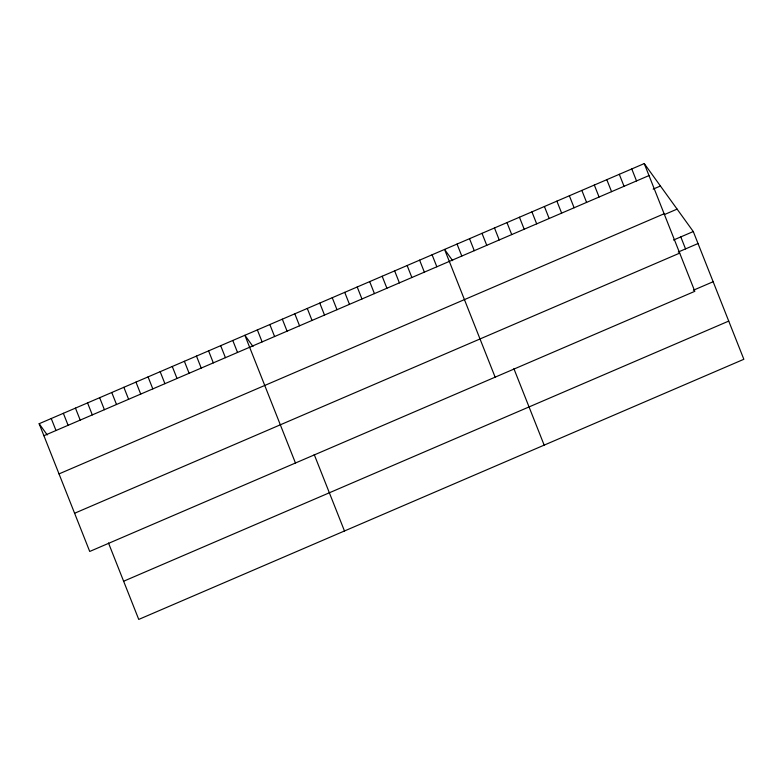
<?xml version="1.0" encoding="UTF-8"?>
<svg xmlns="http://www.w3.org/2000/svg" width="783" height="783" viewBox="0 0 783 783"><rect width="100%" height="100%" fill="white"/><g stroke="black" fill="none" stroke-linecap="round" stroke-linejoin="round"><path stroke-width="1.17" d="M644.252 163.578L694.824 291.315L89.722 551.457L39.15 423.72L644.252 163.578L693.278 231.543L743.85 359.28L138.748 619.422L108.475 542.962M43.897 435.71L648.999 175.568M653.149 189.134L660.431 186.011M59.019 473.901L664.121 213.769M664.62 214.483L677.099 209.12M673.517 240.038L693.278 231.543M678.264 252.028L698.025 243.533M74.6 513.256L679.703 253.115M693.386 290.229L713.147 281.733M123.626 581.231L728.728 321.089M452.652 260.641L444.568 249.425L495.14 377.161M252.978 346.487L244.883 335.271L295.455 463.007M39.15 423.72L47.234 434.927M680.799 236.906L685.546 248.906M631.773 168.942L636.52 180.932M619.294 174.306L624.041 186.295M606.805 179.669L611.562 191.669M594.326 185.042L599.073 197.032M581.847 190.406L586.594 202.396M569.368 195.77L574.115 207.759M556.889 201.133L561.636 213.123M544.41 206.497L549.157 218.496M531.931 211.87L536.678 223.86M519.452 217.234L524.199 229.223M506.973 222.597L511.72 234.587M494.484 227.961L499.231 239.95M482.005 233.324L486.752 245.314M469.526 238.698L474.273 250.687M513.893 368.676L544.165 445.126M457.047 244.061L461.794 256.051M432.089 254.788L436.836 266.778M419.61 260.152L424.357 272.141M407.131 265.515L411.878 277.515M394.642 270.889L399.399 282.878M382.163 276.252L386.91 288.242M369.684 281.616L374.431 293.605M357.205 286.979L361.952 298.969M344.726 292.343L349.472 304.342M332.246 297.716L336.993 309.706M319.767 303.08L324.514 315.069M307.288 308.443L312.035 320.433M294.809 313.807L299.556 325.797M282.32 319.17L287.077 331.16M269.841 324.534L274.588 336.533M314.208 454.522L344.481 530.972M257.362 329.907L262.109 341.897M232.786 340.468L237.533 352.467M220.679 345.675L225.426 357.665M208.581 350.882L213.328 362.872M196.474 356.079L201.221 368.069M184.377 361.286L189.124 373.276M172.27 366.483L177.017 378.473M160.172 371.69L164.919 383.68M148.065 376.887L152.812 388.887M135.968 382.094L140.715 394.084M123.861 387.301L128.608 399.291M111.763 392.498L116.51 404.488M99.656 397.705L104.403 409.695M87.559 402.902L92.306 414.892M75.452 408.109L80.209 420.099M63.354 413.307L68.101 425.306M51.247 418.514L56.004 430.503"/></g></svg>
